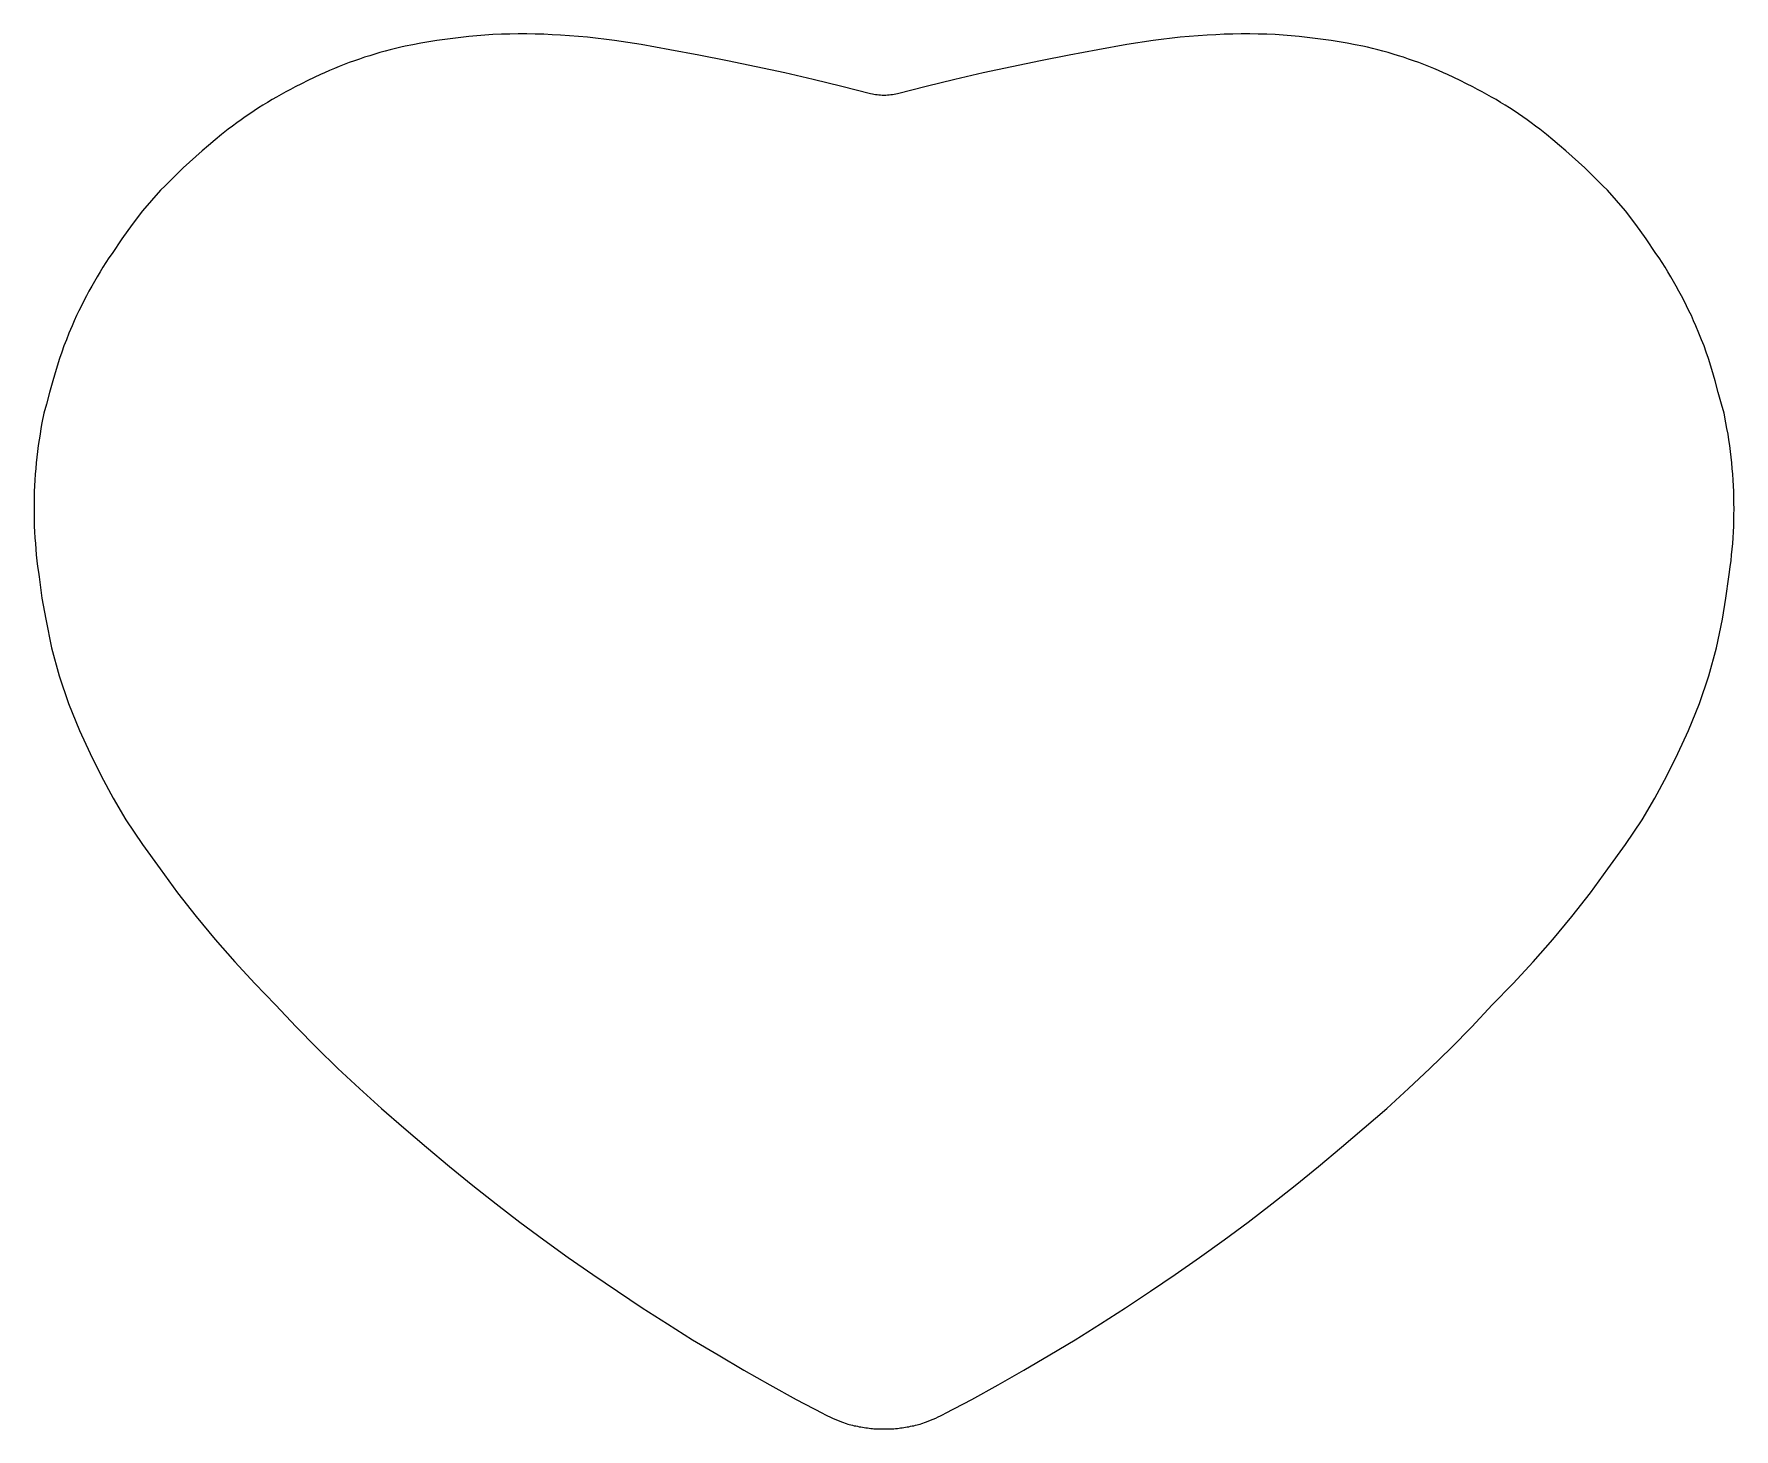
# Model space of a CAD drawing. Header units: millimetres. Extents: x -8.2 to 8.2, y 3.2 to 16.7.
import ezdxf

# ---------------------------------------------------------------- set-up
doc = ezdxf.new("R2010")
doc.units = ezdxf.units.MM
doc.linetypes.add('K5LT32768', pattern=[0])
doc.linetypes.add('K5LT_BASIC', pattern=[0])
doc.layers.add('3', color=7, linetype='Continuous')

msp = doc.modelspace()

# ---------------------------------------------------------------- linework, layer by layer
at = {"layer": '3', "color": 5, "linetype": 'K5LT_BASIC'}
for p, q in [((-4.405, 16.624), (-4.482, 16.611)), ((-4.328, 16.637), (-4.405, 16.624)), ((-4.251, 16.648), (-4.328, 16.637)), ((-4.173, 16.658), (-4.251, 16.648)), ((-4.096, 16.667), (-4.173, 16.658)), ((-4.018, 16.676), (-4.096, 16.667)), ((-3.941, 16.683), (-4.018, 16.676)), ((-3.863, 16.689), (-3.941, 16.683)), ((-3.785, 16.695), (-3.863, 16.689)), ((-3.703, 16.698), (-3.785, 16.695)), ((-3.621, 16.7), (-3.703, 16.698)), ((-3.539, 16.701), (-3.621, 16.7)), ((-3.457, 16.701), (-3.539, 16.701)), ((-3.375, 16.7), (-3.457, 16.701)), ((-3.293, 16.698), (-3.375, 16.7)), ((-3.211, 16.694), (-3.293, 16.698)), ((-3.129, 16.69), (-3.211, 16.694)), ((-2.868, 16.669), (-3.129, 16.69)), ((-2.607, 16.637), (-2.868, 16.669)), ((-2.349, 16.599), (-2.607, 16.637)), ((2.606, 16.637), (2.349, 16.599)), ((2.867, 16.669), (2.606, 16.637)), ((3.128, 16.69), (2.867, 16.669)), ((3.21, 16.694), (3.128, 16.69)), ((3.292, 16.698), (3.21, 16.694)), ((3.374, 16.7), (3.292, 16.698)), ((3.456, 16.701), (3.374, 16.7)), ((3.539, 16.701), (3.456, 16.701)), ((3.621, 16.7), (3.539, 16.701)), ((3.703, 16.698), (3.621, 16.7)), ((3.785, 16.695), (3.703, 16.698)), ((3.863, 16.689), (3.785, 16.695)), ((3.94, 16.683), (3.863, 16.689)), ((4.018, 16.676), (3.94, 16.683)), ((4.095, 16.667), (4.018, 16.676)), ((4.173, 16.658), (4.095, 16.667)), ((4.25, 16.648), (4.173, 16.658)), ((4.327, 16.637), (4.25, 16.648)), ((4.404, 16.624), (4.327, 16.637)), ((4.481, 16.611), (4.404, 16.624)), ((-5.076, 16.458), (-5.125, 16.441)), ((-5.027, 16.475), (-5.076, 16.458)), ((-4.977, 16.491), (-5.027, 16.475)), ((-4.928, 16.506), (-4.977, 16.491)), ((-4.878, 16.521), (-4.928, 16.506)), ((-4.828, 16.535), (-4.878, 16.521)), ((-4.778, 16.548), (-4.828, 16.535)), ((-4.727, 16.561), (-4.778, 16.548)), ((-4.677, 16.573), (-4.727, 16.561)), ((-4.635, 16.582), (-4.677, 16.573)), ((-4.558, 16.597), (-4.635, 16.582)), ((-4.482, 16.611), (-4.558, 16.597)), ((-2.071, 16.549), (-2.349, 16.599)), ((-1.792, 16.496), (-2.071, 16.549)), ((-1.513, 16.44), (-1.792, 16.496)), ((1.792, 16.496), (1.513, 16.44)), ((2.07, 16.549), (1.792, 16.496)), ((2.349, 16.599), (2.07, 16.549)), ((4.558, 16.597), (4.481, 16.611)), ((4.634, 16.582), (4.558, 16.597)), ((4.677, 16.573), (4.634, 16.582)), ((4.727, 16.561), (4.677, 16.573)), ((4.777, 16.548), (4.727, 16.561)), ((4.828, 16.535), (4.777, 16.548)), ((4.878, 16.521), (4.828, 16.535)), ((4.927, 16.506), (4.878, 16.521)), ((4.977, 16.491), (4.927, 16.506)), ((5.026, 16.475), (4.977, 16.491)), ((5.076, 16.458), (5.026, 16.475)), ((5.125, 16.441), (5.076, 16.458)), ((-5.453, 16.308), (-5.515, 16.28)), ((-5.415, 16.326), (-5.453, 16.308)), ((-5.367, 16.346), (-5.415, 16.326)), ((-5.319, 16.367), (-5.367, 16.346)), ((-5.271, 16.386), (-5.319, 16.367)), ((-5.223, 16.405), (-5.271, 16.386)), ((-5.174, 16.424), (-5.223, 16.405)), ((-5.125, 16.441), (-5.174, 16.424)), ((-1.238, 16.383), (-1.513, 16.44)), ((-0.96, 16.324), (-1.238, 16.383)), ((-0.684, 16.26), (-0.96, 16.324)), ((0.959, 16.324), (0.684, 16.26)), ((1.238, 16.383), (0.959, 16.324)), ((1.513, 16.44), (1.238, 16.383)), ((5.174, 16.424), (5.125, 16.441)), ((5.222, 16.405), (5.174, 16.424)), ((5.271, 16.386), (5.222, 16.405)), ((5.319, 16.367), (5.271, 16.386)), ((5.367, 16.346), (5.319, 16.367)), ((5.414, 16.326), (5.367, 16.346)), ((5.453, 16.308), (5.414, 16.326)), ((5.514, 16.28), (5.453, 16.308)), ((-5.789, 16.141), (-5.834, 16.116)), ((-5.744, 16.165), (-5.789, 16.141)), ((-5.698, 16.188), (-5.744, 16.165)), ((-5.637, 16.22), (-5.698, 16.188)), ((-5.576, 16.25), (-5.637, 16.22)), ((-5.515, 16.28), (-5.576, 16.25)), ((-0.409, 16.193), (-0.684, 16.26)), ((-0.131, 16.123), (-0.409, 16.193)), ((-0.113, 16.119), (-0.131, 16.123)), ((0.13, 16.123), (0.113, 16.119)), ((0.409, 16.193), (0.13, 16.123)), ((0.684, 16.26), (0.409, 16.193)), ((5.576, 16.25), (5.514, 16.28)), ((5.637, 16.22), (5.576, 16.25)), ((5.698, 16.188), (5.637, 16.22)), ((5.743, 16.165), (5.698, 16.188)), ((5.788, 16.141), (5.743, 16.165)), ((5.833, 16.116), (5.788, 16.141)), ((-6.096, 15.957), (-6.138, 15.929)), ((-6.053, 15.985), (-6.096, 15.957)), ((-6.01, 16.013), (-6.053, 15.985)), ((-5.966, 16.039), (-6.01, 16.013)), ((-5.922, 16.066), (-5.966, 16.039)), ((-5.878, 16.091), (-5.922, 16.066)), ((-5.834, 16.116), (-5.878, 16.091)), ((-0.097, 16.116), (-0.113, 16.119)), ((-0.081, 16.113), (-0.097, 16.116)), ((-0.066, 16.111), (-0.081, 16.113)), ((-0.05, 16.109), (-0.066, 16.111)), ((-0.034, 16.108), (-0.05, 16.109)), ((-0.018, 16.107), (-0.034, 16.108)), ((-0.002, 16.106), (-0.018, 16.107)), ((0, 16.106), (-0.002, 16.106)), ((0.001, 16.106), (0, 16.106)), ((0.017, 16.107), (0.001, 16.106)), ((0.033, 16.108), (0.017, 16.107)), ((0.049, 16.109), (0.033, 16.108)), ((0.065, 16.111), (0.049, 16.109)), ((0.081, 16.113), (0.065, 16.111)), ((0.097, 16.116), (0.081, 16.113)), ((0.113, 16.119), (0.097, 16.116)), ((5.878, 16.091), (5.833, 16.116)), ((5.922, 16.066), (5.878, 16.091)), ((5.966, 16.039), (5.922, 16.066)), ((6.009, 16.013), (5.966, 16.039)), ((6.053, 15.985), (6.009, 16.013)), ((6.096, 15.957), (6.053, 15.985)), ((6.138, 15.929), (6.096, 15.957)), ((-6.305, 15.81), (-6.346, 15.779)), ((-6.264, 15.841), (-6.305, 15.81)), ((-6.222, 15.871), (-6.264, 15.841)), ((-6.181, 15.9), (-6.222, 15.871)), ((-6.138, 15.929), (-6.181, 15.9)), ((6.18, 15.9), (6.138, 15.929)), ((6.222, 15.871), (6.18, 15.9)), ((6.263, 15.841), (6.222, 15.871)), ((6.304, 15.81), (6.263, 15.841)), ((6.345, 15.779), (6.304, 15.81)), ((-6.473, 15.676), (-6.536, 15.623)), ((-6.41, 15.728), (-6.473, 15.676)), ((-6.346, 15.779), (-6.41, 15.728)), ((6.409, 15.728), (6.345, 15.779)), ((6.473, 15.676), (6.409, 15.728)), ((6.536, 15.623), (6.473, 15.676)), ((-6.66, 15.516), (-6.721, 15.461)), ((-6.598, 15.57), (-6.66, 15.516)), ((-6.536, 15.623), (-6.598, 15.57)), ((6.598, 15.57), (6.536, 15.623)), ((6.659, 15.516), (6.598, 15.57)), ((6.72, 15.461), (6.659, 15.516)), ((-6.84, 15.348), (-6.899, 15.291)), ((-6.781, 15.405), (-6.84, 15.348)), ((-6.721, 15.461), (-6.781, 15.405)), ((6.78, 15.405), (6.72, 15.461)), ((6.84, 15.348), (6.78, 15.405)), ((6.899, 15.291), (6.84, 15.348)), ((-7.001, 15.188), (-7.089, 15.089)), ((-6.957, 15.233), (-7.001, 15.188)), ((-6.899, 15.291), (-6.957, 15.233)), ((6.957, 15.233), (6.899, 15.291)), ((7.001, 15.188), (6.957, 15.233)), ((7.089, 15.089), (7.001, 15.188)), ((-7.174, 14.99), (-7.276, 14.856)), ((-7.089, 15.089), (-7.174, 14.99)), ((7.174, 14.99), (7.089, 15.089)), ((7.276, 14.856), (7.174, 14.99)), ((-7.276, 14.856), (-7.375, 14.719)), ((7.375, 14.719), (7.276, 14.856)), ((-7.375, 14.719), (-7.47, 14.578)), ((7.47, 14.578), (7.375, 14.719)), ((-7.529, 14.489), (-7.558, 14.444)), ((-7.5, 14.534), (-7.529, 14.489)), ((-7.47, 14.578), (-7.5, 14.534)), ((7.5, 14.534), (7.47, 14.578)), ((7.529, 14.489), (7.5, 14.534)), ((7.558, 14.444), (7.529, 14.489)), ((-7.614, 14.352), (-7.64, 14.306)), ((-7.586, 14.398), (-7.614, 14.352)), ((-7.558, 14.444), (-7.586, 14.398)), ((7.586, 14.398), (7.558, 14.444)), ((7.613, 14.352), (7.586, 14.398)), ((7.64, 14.306), (7.613, 14.352)), ((-7.718, 14.166), (-7.742, 14.119)), ((-7.693, 14.213), (-7.718, 14.166)), ((-7.667, 14.26), (-7.693, 14.213)), ((-7.64, 14.306), (-7.667, 14.26)), ((7.666, 14.26), (7.64, 14.306)), ((7.692, 14.213), (7.666, 14.26)), ((7.717, 14.166), (7.692, 14.213)), ((7.742, 14.119), (7.717, 14.166)), ((-7.79, 14.023), (-7.813, 13.975)), ((-7.766, 14.071), (-7.79, 14.023)), ((-7.742, 14.119), (-7.766, 14.071)), ((7.766, 14.071), (7.742, 14.119)), ((7.789, 14.023), (7.766, 14.071)), ((7.812, 13.975), (7.789, 14.023)), ((-7.856, 13.877), (-7.887, 13.806)), ((-7.835, 13.926), (-7.856, 13.877)), ((-7.813, 13.975), (-7.835, 13.926)), ((7.834, 13.926), (7.812, 13.975)), ((7.856, 13.877), (7.834, 13.926)), ((7.886, 13.806), (7.856, 13.877)), ((-7.936, 13.682), (-7.957, 13.622)), ((-7.911, 13.742), (-7.936, 13.682)), ((-7.887, 13.806), (-7.911, 13.742)), ((7.911, 13.742), (7.886, 13.806)), ((7.936, 13.682), (7.911, 13.742)), ((7.957, 13.622), (7.936, 13.682)), ((-7.978, 13.559), (-8.01, 13.453)), ((-7.957, 13.622), (-7.978, 13.559)), ((7.978, 13.559), (7.957, 13.622)), ((8.01, 13.453), (7.978, 13.559)), ((-8.042, 13.344), (-8.074, 13.231)), ((-8.01, 13.453), (-8.042, 13.344)), ((8.041, 13.344), (8.01, 13.453)), ((8.073, 13.231), (8.041, 13.344)), ((-8.074, 13.231), (-8.105, 13.118)), ((8.105, 13.118), (8.073, 13.231)), ((-8.13, 13.03), (-8.148, 12.938)), ((-8.105, 13.118), (-8.13, 13.03)), ((8.13, 13.03), (8.105, 13.118)), ((8.147, 12.938), (8.13, 13.03)), ((-8.158, 12.883), (-8.167, 12.828)), ((-8.148, 12.938), (-8.158, 12.883)), ((8.157, 12.883), (8.147, 12.938)), ((8.167, 12.828), (8.157, 12.883)), ((-8.184, 12.718), (-8.191, 12.662)), ((-8.176, 12.773), (-8.184, 12.718)), ((-8.167, 12.828), (-8.176, 12.773)), ((8.175, 12.773), (8.167, 12.828)), ((8.183, 12.718), (8.175, 12.773)), ((8.19, 12.662), (8.183, 12.718)), ((-8.203, 12.551), (-8.208, 12.496)), ((-8.197, 12.607), (-8.203, 12.551)), ((-8.191, 12.662), (-8.197, 12.607)), ((8.197, 12.607), (8.19, 12.662)), ((8.203, 12.551), (8.197, 12.607)), ((8.208, 12.496), (8.203, 12.551)), ((-8.217, 12.384), (-8.22, 12.328)), ((-8.213, 12.44), (-8.217, 12.384)), ((-8.208, 12.496), (-8.213, 12.44)), ((8.213, 12.44), (8.208, 12.496)), ((8.216, 12.384), (8.213, 12.44)), ((8.219, 12.328), (8.216, 12.384)), ((-8.224, 12.217), (-8.225, 12.161)), ((-8.222, 12.273), (-8.224, 12.217)), ((-8.22, 12.328), (-8.222, 12.273)), ((8.222, 12.273), (8.219, 12.328)), ((8.223, 12.217), (8.222, 12.273)), ((8.224, 12.161), (8.223, 12.217)), ((-8.225, 12.161), (-8.225, 12.105)), ((-8.225, 12.105), (-8.225, 12.049)), ((-8.225, 12.049), (-8.224, 11.993)), ((8.223, 11.993), (8.224, 12.049)), ((8.225, 12.105), (8.224, 12.161)), ((8.224, 12.049), (8.225, 12.105)), ((-8.224, 11.993), (-8.222, 11.938)), ((-8.222, 11.938), (-8.219, 11.882)), ((-8.219, 11.882), (-8.216, 11.826)), ((8.216, 11.826), (8.219, 11.882)), ((8.219, 11.882), (8.222, 11.938)), ((8.222, 11.938), (8.223, 11.993)), ((-8.216, 11.826), (-8.212, 11.77)), ((-8.212, 11.77), (-8.208, 11.715)), ((-8.208, 11.715), (-8.203, 11.659)), ((8.202, 11.659), (8.207, 11.715)), ((8.207, 11.715), (8.212, 11.77)), ((8.212, 11.77), (8.216, 11.826)), ((-8.203, 11.659), (-8.197, 11.604)), ((-8.197, 11.604), (-8.19, 11.548)), ((-8.19, 11.548), (-8.183, 11.493)), ((8.182, 11.493), (8.189, 11.548)), ((8.189, 11.548), (8.196, 11.604)), ((8.196, 11.604), (8.202, 11.659)), ((-8.183, 11.493), (-8.176, 11.446)), ((-8.176, 11.446), (-8.148, 11.242)), ((8.147, 11.242), (8.175, 11.446)), ((8.175, 11.446), (8.182, 11.493)), ((-8.148, 11.242), (-8.112, 11.037)), ((8.112, 11.037), (8.147, 11.242)), ((-8.112, 11.037), (-8.056, 10.762)), ((8.055, 10.762), (8.112, 11.037)), ((-8.056, 10.762), (-7.982, 10.491)), ((7.981, 10.491), (8.055, 10.762)), ((-7.982, 10.491), (-7.89, 10.222)), ((7.89, 10.222), (7.981, 10.491)), ((-7.89, 10.222), (-7.784, 9.962)), ((7.784, 9.962), (7.89, 10.222)), ((-7.784, 9.962), (-7.682, 9.739)), ((7.682, 9.739), (7.784, 9.962)), ((-7.682, 9.739), (-7.576, 9.521)), ((7.576, 9.521), (7.682, 9.739)), ((-7.576, 9.521), (-7.46, 9.306)), ((7.459, 9.306), (7.576, 9.521)), ((-7.46, 9.306), (-7.336, 9.097)), ((7.336, 9.097), (7.459, 9.306)), ((-7.336, 9.097), (-7.174, 8.858)), ((7.174, 8.858), (7.336, 9.097)), ((-7.174, 8.858), (-7.005, 8.621)), ((7.004, 8.621), (7.174, 8.858)), ((-7.005, 8.621), (-6.836, 8.389)), ((6.835, 8.389), (7.004, 8.621)), ((-6.836, 8.389), (-6.656, 8.159)), ((6.655, 8.159), (6.835, 8.389)), ((-6.656, 8.159), (-6.472, 7.937)), ((6.472, 7.937), (6.655, 8.159)), ((-6.472, 7.937), (-6.282, 7.722)), ((6.281, 7.722), (6.472, 7.937)), ((-6.282, 7.722), (-6.088, 7.511)), ((6.087, 7.511), (6.281, 7.722)), ((-6.088, 7.511), (-5.887, 7.306)), ((5.886, 7.306), (6.087, 7.511)), ((-5.887, 7.306), (-5.689, 7.094)), ((5.689, 7.094), (5.886, 7.306)), ((-5.689, 7.094), (-5.488, 6.89)), ((5.488, 6.89), (5.689, 7.094)), ((-5.488, 6.89), (-5.284, 6.689)), ((5.283, 6.689), (5.488, 6.89)), ((-5.284, 6.689), (-5.076, 6.495)), ((5.075, 6.495), (5.283, 6.689)), ((-5.076, 6.495), (-4.864, 6.304)), ((4.864, 6.304), (5.075, 6.495)), ((-4.864, 6.304), (-4.645, 6.114)), ((4.645, 6.114), (4.864, 6.304)), ((-4.645, 6.114), (-4.427, 5.927)), ((4.426, 5.927), (4.645, 6.114)), ((-4.427, 5.927), (-4.204, 5.74)), ((4.204, 5.74), (4.426, 5.927)), ((-4.204, 5.74), (-3.979, 5.557)), ((3.978, 5.557), (4.204, 5.74)), ((-3.979, 5.557), (-3.753, 5.38)), ((3.753, 5.38), (3.978, 5.557)), ((-3.753, 5.38), (-3.524, 5.204)), ((3.523, 5.204), (3.753, 5.38)), ((-3.524, 5.204), (-3.291, 5.031)), ((3.29, 5.031), (3.523, 5.204)), ((-3.291, 5.031), (-3.055, 4.862)), ((3.054, 4.862), (3.29, 5.031)), ((-3.055, 4.862), (-2.818, 4.696)), ((2.818, 4.696), (3.054, 4.862)), ((-2.818, 4.696), (-2.578, 4.534)), ((2.578, 4.534), (2.818, 4.696)), ((-2.578, 4.534), (-2.339, 4.372)), ((2.338, 4.372), (2.578, 4.534)), ((-2.339, 4.372), (-2.095, 4.217)), ((2.095, 4.217), (2.338, 4.372)), ((-2.095, 4.217), (-1.852, 4.065)), ((1.851, 4.065), (2.095, 4.217)), ((-1.852, 4.065), (-1.605, 3.917)), ((1.605, 3.917), (1.851, 4.065)), ((-1.605, 3.917), (-1.355, 3.769)), ((1.354, 3.769), (1.605, 3.917)), ((-1.355, 3.769), (-1.104, 3.628)), ((-1.104, 3.628), (-0.85, 3.487)), ((0.85, 3.487), (1.104, 3.628)), ((1.104, 3.628), (1.354, 3.769)), ((-0.85, 3.487), (-0.596, 3.353)), ((0.596, 3.353), (0.85, 3.487)), ((-0.596, 3.353), (-0.572, 3.341)), ((-0.572, 3.341), (-0.548, 3.329)), ((-0.548, 3.329), (-0.524, 3.318)), ((-0.524, 3.318), (-0.5, 3.307)), ((-0.5, 3.307), (-0.476, 3.297)), ((-0.476, 3.297), (-0.451, 3.286)), ((0.451, 3.286), (0.475, 3.297)), ((0.475, 3.297), (0.5, 3.307)), ((0.5, 3.307), (0.524, 3.318)), ((0.524, 3.318), (0.548, 3.329)), ((0.548, 3.329), (0.572, 3.341)), ((0.572, 3.341), (0.596, 3.353)), ((-0.451, 3.286), (-0.426, 3.276)), ((-0.426, 3.276), (-0.402, 3.267)), ((-0.402, 3.267), (-0.367, 3.254)), ((-0.367, 3.254), (-0.351, 3.249)), ((-0.351, 3.249), (-0.336, 3.245)), ((-0.336, 3.245), (-0.32, 3.241)), ((-0.32, 3.241), (-0.304, 3.237)), ((-0.304, 3.237), (-0.289, 3.233)), ((-0.289, 3.233), (-0.273, 3.23)), ((-0.273, 3.23), (-0.257, 3.227)), ((-0.257, 3.227), (-0.241, 3.223)), ((-0.241, 3.223), (-0.225, 3.221)), ((-0.225, 3.221), (-0.209, 3.218)), ((-0.209, 3.218), (-0.193, 3.215)), ((-0.193, 3.215), (-0.177, 3.213)), ((-0.177, 3.213), (-0.161, 3.211)), ((-0.161, 3.211), (-0.145, 3.209)), ((-0.145, 3.209), (-0.129, 3.207)), ((-0.129, 3.207), (-0.113, 3.206)), ((-0.113, 3.206), (-0.097, 3.204)), ((-0.097, 3.204), (-0.081, 3.203)), ((-0.081, 3.203), (-0.064, 3.202)), ((-0.064, 3.202), (-0.048, 3.202)), ((-0.048, 3.202), (-0.032, 3.201)), ((-0.032, 3.201), (-0.016, 3.201)), ((-0.016, 3.201), (0, 3.201)), ((0, 3.201), (0.015, 3.201)), ((0.015, 3.201), (0.032, 3.201)), ((0.032, 3.201), (0.048, 3.202)), ((0.048, 3.202), (0.064, 3.202)), ((0.064, 3.202), (0.08, 3.203)), ((0.08, 3.203), (0.096, 3.204)), ((0.096, 3.204), (0.112, 3.206)), ((0.112, 3.206), (0.129, 3.207)), ((0.129, 3.207), (0.145, 3.209)), ((0.145, 3.209), (0.161, 3.211)), ((0.161, 3.211), (0.177, 3.213)), ((0.177, 3.213), (0.193, 3.215)), ((0.193, 3.215), (0.209, 3.218)), ((0.209, 3.218), (0.225, 3.221)), ((0.225, 3.221), (0.241, 3.223)), ((0.241, 3.223), (0.257, 3.227)), ((0.257, 3.227), (0.272, 3.23)), ((0.272, 3.23), (0.288, 3.233)), ((0.288, 3.233), (0.304, 3.237)), ((0.304, 3.237), (0.32, 3.241)), ((0.32, 3.241), (0.335, 3.245)), ((0.335, 3.245), (0.351, 3.249)), ((0.351, 3.249), (0.367, 3.254)), ((0.367, 3.254), (0.401, 3.267)), ((0.401, 3.267), (0.426, 3.276)), ((0.426, 3.276), (0.451, 3.286))]:
    msp.add_line(p, q, dxfattribs=at)
at = {"layer": '3', "color": 7, "linetype": 'K5LT32768'}
msp.add_lwpolyline([(0, 16.106), (-0.002, 16.106), (-0.018, 16.107), (-0.034, 16.108), (-0.05, 16.109), (-0.066, 16.111), (-0.081, 16.113), (-0.097, 16.116), (-0.113, 16.119), (-0.131, 16.123), (-0.409, 16.193), (-0.684, 16.26), (-0.96, 16.324), (-1.238, 16.383), (-1.513, 16.44), (-1.792, 16.496), (-2.071, 16.549), (-2.349, 16.599), (-2.607, 16.637), (-2.868, 16.669), (-3.129, 16.69), (-3.211, 16.694), (-3.293, 16.698), (-3.375, 16.7), (-3.457, 16.701), (-3.539, 16.701), (-3.621, 16.7), (-3.703, 16.698), (-3.785, 16.695), (-3.863, 16.689), (-3.941, 16.683), (-4.018, 16.676), (-4.096, 16.667), (-4.173, 16.658), (-4.251, 16.648), (-4.328, 16.637), (-4.405, 16.624), (-4.482, 16.611), (-4.558, 16.597), (-4.635, 16.582), (-4.677, 16.573), (-4.727, 16.561), (-4.778, 16.548), (-4.828, 16.535), (-4.878, 16.521), (-4.928, 16.506), (-4.977, 16.491), (-5.027, 16.475), (-5.076, 16.458), (-5.125, 16.441), (-5.174, 16.424), (-5.223, 16.405), (-5.271, 16.386), (-5.319, 16.367), (-5.367, 16.346), (-5.415, 16.326), (-5.453, 16.308), (-5.515, 16.28), (-5.576, 16.25), (-5.637, 16.22), (-5.698, 16.188), (-5.744, 16.165), (-5.789, 16.141), (-5.834, 16.116), (-5.878, 16.091), (-5.922, 16.066), (-5.966, 16.039), (-6.01, 16.013), (-6.053, 15.985), (-6.096, 15.957), (-6.138, 15.929), (-6.181, 15.9), (-6.222, 15.871), (-6.264, 15.841), (-6.305, 15.81), (-6.346, 15.779), (-6.41, 15.728), (-6.473, 15.676), (-6.536, 15.623), (-6.598, 15.57), (-6.66, 15.516), (-6.721, 15.461), (-6.781, 15.405), (-6.84, 15.348), (-6.899, 15.291), (-6.957, 15.233), (-7.001, 15.188), (-7.089, 15.089), (-7.174, 14.99), (-7.276, 14.856), (-7.375, 14.719), (-7.47, 14.578), (-7.5, 14.534), (-7.529, 14.489), (-7.558, 14.444), (-7.586, 14.398), (-7.614, 14.352), (-7.64, 14.306), (-7.667, 14.26), (-7.693, 14.213), (-7.718, 14.166), (-7.742, 14.119), (-7.766, 14.071), (-7.79, 14.023), (-7.813, 13.975), (-7.835, 13.926), (-7.856, 13.877), (-7.887, 13.806), (-7.911, 13.742), (-7.936, 13.682), (-7.957, 13.622), (-7.978, 13.559), (-8.01, 13.453), (-8.042, 13.344), (-8.074, 13.231), (-8.105, 13.118), (-8.13, 13.03), (-8.148, 12.938), (-8.158, 12.883), (-8.167, 12.828), (-8.176, 12.773), (-8.184, 12.718), (-8.191, 12.662), (-8.197, 12.607), (-8.203, 12.551), (-8.208, 12.496), (-8.213, 12.44), (-8.217, 12.384), (-8.22, 12.328), (-8.222, 12.273), (-8.224, 12.217), (-8.225, 12.161), (-8.225, 12.105), (-8.225, 12.049), (-8.224, 11.993), (-8.222, 11.938), (-8.219, 11.882), (-8.216, 11.826), (-8.212, 11.77), (-8.208, 11.715), (-8.203, 11.659), (-8.197, 11.604), (-8.19, 11.548), (-8.183, 11.493), (-8.176, 11.446), (-8.148, 11.242), (-8.112, 11.037), (-8.056, 10.762), (-7.982, 10.491), (-7.89, 10.222), (-7.784, 9.962), (-7.682, 9.739), (-7.576, 9.521), (-7.46, 9.306), (-7.336, 9.097), (-7.174, 8.858), (-7.005, 8.621), (-6.836, 8.389), (-6.656, 8.159), (-6.472, 7.937), (-6.282, 7.722), (-6.088, 7.511), (-5.887, 7.306), (-5.689, 7.094), (-5.488, 6.89), (-5.284, 6.689), (-5.076, 6.495), (-4.864, 6.304), (-4.645, 6.114), (-4.427, 5.927), (-4.204, 5.74), (-3.979, 5.557), (-3.753, 5.38), (-3.524, 5.204), (-3.291, 5.031), (-3.055, 4.862), (-2.818, 4.696), (-2.578, 4.534), (-2.339, 4.372), (-2.095, 4.217), (-1.852, 4.065), (-1.605, 3.917), (-1.355, 3.769), (-1.104, 3.628), (-0.85, 3.487), (-0.596, 3.353), (-0.572, 3.341), (-0.548, 3.329), (-0.524, 3.318), (-0.5, 3.307), (-0.476, 3.297), (-0.451, 3.286), (-0.426, 3.276), (-0.402, 3.267), (-0.367, 3.254), (-0.351, 3.249), (-0.336, 3.245), (-0.32, 3.241), (-0.304, 3.237), (-0.289, 3.233), (-0.273, 3.23), (-0.257, 3.227), (-0.241, 3.223), (-0.225, 3.221), (-0.209, 3.218), (-0.193, 3.215), (-0.177, 3.213), (-0.161, 3.211), (-0.145, 3.209), (-0.129, 3.207), (-0.113, 3.206), (-0.097, 3.204), (-0.081, 3.203), (-0.064, 3.202), (-0.048, 3.202), (-0.032, 3.201), (-0.016, 3.201), (0, 3.201), (0.015, 3.201), (0.032, 3.201), (0.048, 3.202), (0.064, 3.202), (0.08, 3.203), (0.096, 3.204), (0.112, 3.206), (0.129, 3.207), (0.145, 3.209), (0.161, 3.211), (0.177, 3.213), (0.193, 3.215), (0.209, 3.218), (0.225, 3.221), (0.241, 3.223), (0.257, 3.227), (0.272, 3.23), (0.288, 3.233), (0.304, 3.237), (0.32, 3.241), (0.335, 3.245), (0.351, 3.249), (0.367, 3.254), (0.401, 3.267), (0.426, 3.276), (0.451, 3.286), (0.475, 3.297), (0.5, 3.307), (0.524, 3.318), (0.548, 3.329), (0.572, 3.341), (0.596, 3.353), (0.85, 3.487), (1.104, 3.628), (1.354, 3.769), (1.605, 3.917), (1.851, 4.065), (2.095, 4.217), (2.338, 4.372), (2.578, 4.534), (2.818, 4.696), (3.054, 4.862), (3.29, 5.031), (3.523, 5.204), (3.753, 5.38), (3.978, 5.557), (4.204, 5.74), (4.426, 5.927), (4.645, 6.114), (4.864, 6.304), (5.075, 6.495), (5.283, 6.689), (5.488, 6.89), (5.689, 7.094), (5.886, 7.306), (6.087, 7.511), (6.281, 7.722), (6.472, 7.937), (6.655, 8.159), (6.835, 8.389), (7.004, 8.621), (7.174, 8.858), (7.336, 9.097), (7.459, 9.306), (7.576, 9.521), (7.682, 9.739), (7.784, 9.962), (7.89, 10.222), (7.981, 10.491), (8.055, 10.762), (8.112, 11.037), (8.147, 11.242), (8.175, 11.446), (8.182, 11.493), (8.189, 11.548), (8.196, 11.604), (8.202, 11.659), (8.207, 11.715), (8.212, 11.77), (8.216, 11.826), (8.219, 11.882), (8.222, 11.938), (8.223, 11.993), (8.224, 12.049), (8.225, 12.105), (8.224, 12.161), (8.223, 12.217), (8.222, 12.273), (8.219, 12.328), (8.216, 12.384), (8.213, 12.44), (8.208, 12.496), (8.203, 12.551), (8.197, 12.607), (8.19, 12.662), (8.183, 12.718), (8.175, 12.773), (8.167, 12.828), (8.157, 12.883), (8.147, 12.938), (8.13, 13.03), (8.105, 13.118), (8.073, 13.231), (8.041, 13.344), (8.01, 13.453), (7.978, 13.559), (7.957, 13.622), (7.936, 13.682), (7.911, 13.742), (7.886, 13.806), (7.856, 13.877), (7.834, 13.926), (7.812, 13.975), (7.789, 14.023), (7.766, 14.071), (7.742, 14.119), (7.717, 14.166), (7.692, 14.213), (7.666, 14.26), (7.64, 14.306), (7.613, 14.352), (7.586, 14.398), (7.558, 14.444), (7.529, 14.489), (7.5, 14.534), (7.47, 14.578), (7.375, 14.719), (7.276, 14.856), (7.174, 14.99), (7.089, 15.089), (7.001, 15.188), (6.957, 15.233), (6.899, 15.291), (6.84, 15.348), (6.78, 15.405), (6.72, 15.461), (6.659, 15.516), (6.598, 15.57), (6.536, 15.623), (6.473, 15.676), (6.409, 15.728), (6.345, 15.779), (6.304, 15.81), (6.263, 15.841), (6.222, 15.871), (6.18, 15.9), (6.138, 15.929), (6.096, 15.957), (6.053, 15.985), (6.009, 16.013), (5.966, 16.039), (5.922, 16.066), (5.878, 16.091), (5.833, 16.116), (5.788, 16.141), (5.743, 16.165), (5.698, 16.188), (5.637, 16.22), (5.576, 16.25), (5.514, 16.28), (5.453, 16.308), (5.414, 16.326), (5.367, 16.346), (5.319, 16.367), (5.271, 16.386), (5.222, 16.405), (5.174, 16.424), (5.125, 16.441), (5.076, 16.458), (5.026, 16.475), (4.977, 16.491), (4.927, 16.506), (4.878, 16.521), (4.828, 16.535), (4.777, 16.548), (4.727, 16.561), (4.677, 16.573), (4.634, 16.582), (4.558, 16.597), (4.481, 16.611), (4.404, 16.624), (4.327, 16.637), (4.25, 16.648), (4.173, 16.658), (4.095, 16.667), (4.018, 16.676), (3.94, 16.683), (3.863, 16.689), (3.785, 16.695), (3.703, 16.698), (3.621, 16.7), (3.539, 16.701), (3.456, 16.701), (3.374, 16.7), (3.292, 16.698), (3.21, 16.694), (3.128, 16.69), (2.867, 16.669), (2.606, 16.637), (2.349, 16.599), (2.07, 16.549), (1.792, 16.496), (1.513, 16.44), (1.238, 16.383), (0.959, 16.324), (0.684, 16.26), (0.409, 16.193), (0.13, 16.123), (0.113, 16.119), (0.097, 16.116), (0.081, 16.113), (0.065, 16.111), (0.049, 16.109), (0.033, 16.108), (0.017, 16.107), (0.001, 16.106), (0, 16.106)], dxfattribs=at)

doc.saveas('drawing.dxf')
